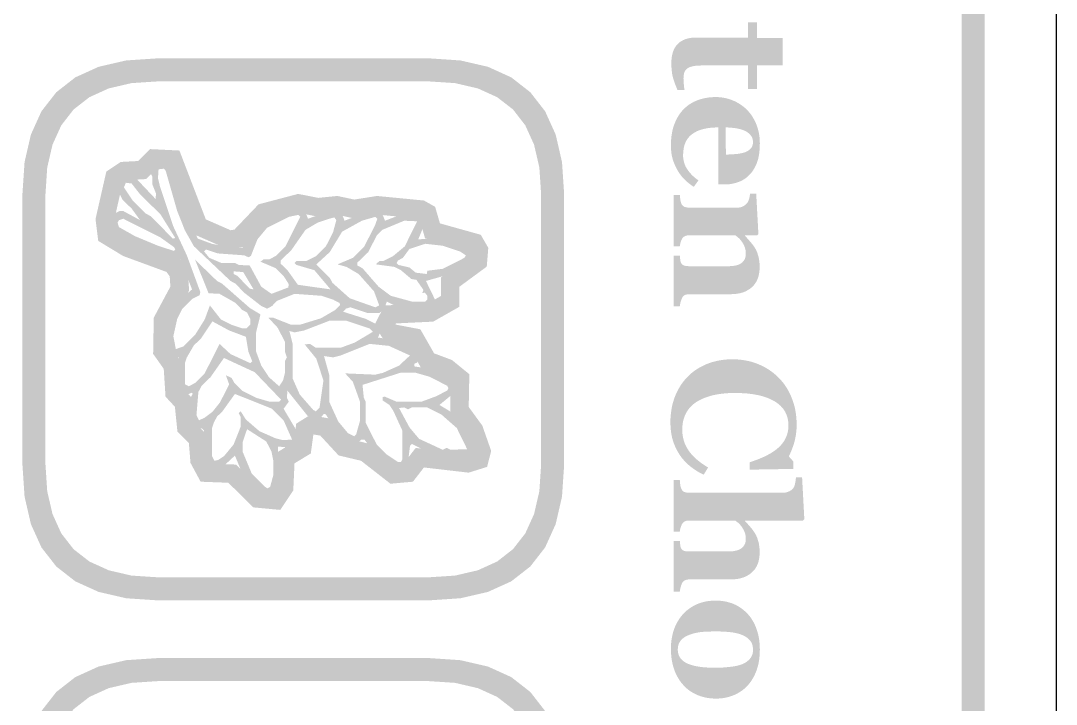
# Model space of a CAD drawing. Header units: millimetres. Extents: x 6 to 441, y 6 to 299.
# Drawn here: x 215.07 to 233.04, y 98.9 to 110.75 of the extents above; entities that cross this region are included whole.
import ezdxf

# ---------------------------------------------------------------- set-up
doc = ezdxf.new("R2010")
doc.units = ezdxf.units.MM
doc.layers.add('CUT', color=1, linetype='Continuous')
doc.layers.add('RASTER', color=7, linetype='Continuous')

msp = doc.modelspace()

# ---------------------------------------------------------------- hatches: boundary and pattern name
at = {"layer": 'RASTER'}
h = msp.add_hatch(color=7, dxfattribs=at)
h.paths.add_polyline_path([(229.6, 125.8), (230.116, 125.766), (230.563, 125.663), (230.941, 125.491), (231.25, 125.25), (231.491, 124.941), (231.663, 124.563), (231.766, 124.116), (231.8, 123.6), (231.8, 66.4), (231.766, 65.884), (231.663, 65.438), (231.491, 65.059), (231.25, 64.75), (230.941, 64.509), (230.563, 64.338), (230.116, 64.234), (229.6, 64.2), (216.4, 64.2), (215.884, 64.234), (215.438, 64.337), (215.059, 64.509), (214.75, 64.75), (214.509, 65.059), (214.337, 65.438), (214.234, 65.884), (214.2, 66.4), (214.2, 123.6), (214.234, 124.116), (214.337, 124.563), (214.509, 124.941), (214.75, 125.25), (215.059, 125.491), (215.438, 125.663), (215.884, 125.766), (216.4, 125.8)])
h.paths.add_polyline_path([(229.6, 125.4), (216.4, 125.4), (215.978, 125.372), (215.613, 125.288), (215.303, 125.147), (215.05, 124.95), (214.853, 124.697), (214.712, 124.387), (214.628, 124.022), (214.6, 123.6), (214.6, 66.4), (214.628, 65.978), (214.712, 65.613), (214.853, 65.303), (215.05, 65.05), (215.303, 64.853), (215.613, 64.712), (215.978, 64.628), (216.4, 64.6), (229.6, 64.6), (230.022, 64.628), (230.388, 64.712), (230.697, 64.853), (230.95, 65.05), (231.147, 65.303), (231.288, 65.613), (231.372, 65.978), (231.4, 66.4), (231.4, 123.6), (231.372, 124.022), (231.288, 124.387), (231.147, 124.697), (230.95, 124.95), (230.697, 125.147), (230.388, 125.288), (230.022, 125.372), (229.6, 125.4)], flags=0)
for points in [[(226.467, 109.55), (226.457, 109.573), (226.447, 109.597), (226.438, 109.622), (226.428, 109.647), (226.419, 109.672), (226.41, 109.698), (226.402, 109.724), (226.393, 109.75), (226.386, 109.778), (226.379, 109.807), (226.373, 109.837), (226.369, 109.869), (226.365, 109.902), (226.363, 109.937), (226.361, 109.973), (226.36, 110.011), (226.362, 110.066), (226.367, 110.118), (226.376, 110.166), (226.388, 110.21), (226.404, 110.251), (226.423, 110.287), (226.446, 110.321), (226.472, 110.35), (226.501, 110.376), (226.533, 110.398), (226.569, 110.417), (226.607, 110.433), (226.648, 110.445), (226.692, 110.454), (226.74, 110.459), (226.79, 110.461), (227.689, 110.461), (227.689, 110.724), (227.847, 110.724), (227.847, 110.455), (228.291, 110.455), (228.291, 109.979), (227.847, 109.979), (227.847, 109.569), (227.689, 109.569), (227.689, 109.976), (226.886, 109.976), (226.845, 109.975), (226.807, 109.973), (226.772, 109.969), (226.74, 109.964), (226.711, 109.957), (226.685, 109.949), (226.663, 109.939), (226.643, 109.928), (226.626, 109.915), (226.612, 109.9), (226.599, 109.882), (226.589, 109.862), (226.581, 109.839), (226.576, 109.814), (226.573, 109.787), (226.571, 109.758), (226.571, 109.747), (226.572, 109.736), (226.572, 109.724), (226.573, 109.71), (226.574, 109.696), (226.575, 109.681), (226.576, 109.665), (226.577, 109.648), (226.579, 109.631), (226.58, 109.615), (226.582, 109.601), (226.583, 109.588), (226.585, 109.576), (226.587, 109.566), (226.589, 109.557), (226.59, 109.55)], [(226.4, 105.798), (226.4, 106.68), (226.507, 106.68), (226.508, 106.673), (226.508, 106.665), (226.509, 106.657), (226.51, 106.649), (226.511, 106.641), (226.512, 106.632), (226.513, 106.622), (226.514, 106.613), (226.515, 106.603), (226.517, 106.594), (226.518, 106.586), (226.52, 106.578), (226.522, 106.571), (226.524, 106.564), (226.526, 106.558), (226.529, 106.552), (226.533, 106.545), (226.538, 106.538), (226.543, 106.532), (226.549, 106.526), (226.555, 106.521), (226.561, 106.516), (226.568, 106.512), (226.576, 106.509), (226.584, 106.505), (226.593, 106.503), (226.603, 106.501), (226.614, 106.499), (226.626, 106.497), (226.638, 106.496), (226.652, 106.496), (226.667, 106.495), (227.352, 106.495), (227.388, 106.496), (227.422, 106.499), (227.454, 106.503), (227.483, 106.509), (227.51, 106.517), (227.535, 106.526), (227.557, 106.537), (227.577, 106.55), (227.595, 106.565), (227.61, 106.581), (227.623, 106.599), (227.634, 106.618), (227.642, 106.639), (227.648, 106.662), (227.651, 106.686), (227.652, 106.712), (227.652, 106.727), (227.651, 106.741), (227.65, 106.755), (227.648, 106.769), (227.646, 106.782), (227.643, 106.796), (227.639, 106.809), (227.635, 106.821), (227.63, 106.834), (227.625, 106.846), (227.619, 106.859), (227.613, 106.871), (227.607, 106.884), (227.599, 106.896), (227.592, 106.908), (227.584, 106.92), (227.576, 106.931), (227.569, 106.94), (227.561, 106.95), (227.554, 106.958), (227.546, 106.967), (227.539, 106.974), (227.531, 106.982), (227.524, 106.988), (227.516, 106.995), (227.509, 107.001), (227.501, 107.006), (227.495, 107.012), (227.488, 107.017), (227.482, 107.022), (227.475, 107.027), (227.469, 107.031), (226.683, 107.031), (226.67, 107.031), (226.658, 107.031), (226.647, 107.029), (226.636, 107.028), (226.625, 107.026), (226.615, 107.023), (226.606, 107.02), (226.597, 107.017), (226.589, 107.013), (226.581, 107.008), (226.574, 107.003), (226.567, 106.997), (226.561, 106.991), (226.555, 106.984), (226.55, 106.977), (226.545, 106.969), (226.542, 106.962), (226.539, 106.956), (226.536, 106.949), (226.533, 106.942), (226.53, 106.935), (226.527, 106.927), (226.524, 106.919), (226.522, 106.91), (226.519, 106.901), (226.517, 106.892), (226.515, 106.884), (226.513, 106.875), (226.511, 106.867), (226.509, 106.858), (226.508, 106.85), (226.507, 106.841), (226.4, 106.841), (226.4, 107.732), (226.507, 107.732), (226.508, 107.723), (226.509, 107.713), (226.509, 107.704), (226.51, 107.695), (226.511, 107.686), (226.513, 107.676), (226.514, 107.667), (226.515, 107.658), (226.516, 107.649), (226.518, 107.64), (226.519, 107.631), (226.521, 107.623), (226.523, 107.615), (226.525, 107.608), (226.527, 107.601), (226.529, 107.594), (226.533, 107.583), (226.538, 107.572), (226.543, 107.563), (226.549, 107.554), (226.556, 107.547), (226.563, 107.54), (226.571, 107.534), (226.579, 107.53), (226.587, 107.525), (226.597, 107.522), (226.607, 107.519), (226.618, 107.516), (226.629, 107.514), (226.641, 107.513), (226.653, 107.512), (226.667, 107.512), (227.519, 107.512), (227.53, 107.512), (227.542, 107.513), (227.553, 107.515), (227.564, 107.518), (227.575, 107.521), (227.586, 107.525), (227.597, 107.53), (227.608, 107.535), (227.619, 107.541), (227.629, 107.548), (227.639, 107.555), (227.648, 107.563), (227.657, 107.57), (227.665, 107.579), (227.673, 107.588), (227.68, 107.597), (227.685, 107.604), (227.689, 107.611), (227.693, 107.619), (227.696, 107.627), (227.7, 107.635), (227.703, 107.644), (227.707, 107.654), (227.71, 107.664), (227.712, 107.674), (227.715, 107.684), (227.717, 107.695), (227.719, 107.706), (227.721, 107.717), (227.723, 107.729), (227.724, 107.74), (227.726, 107.752), (227.833, 107.752), (227.871, 107.053), (227.849, 107.031), (227.636, 107.031), (227.636, 107.026), (227.646, 107.015), (227.656, 107.004), (227.666, 106.992), (227.677, 106.98), (227.688, 106.967), (227.699, 106.954), (227.712, 106.94), (227.724, 106.926), (227.737, 106.912), (227.749, 106.897), (227.76, 106.883), (227.771, 106.87), (227.781, 106.856), (227.79, 106.843), (227.799, 106.83), (227.808, 106.818), (227.816, 106.804), (227.825, 106.788), (227.833, 106.772), (227.84, 106.755), (227.848, 106.737), (227.855, 106.717), (227.861, 106.697), (227.868, 106.676), (227.874, 106.653), (227.879, 106.631), (227.883, 106.608), (227.886, 106.585), (227.889, 106.561), (227.891, 106.537), (227.892, 106.513), (227.893, 106.488), (227.891, 106.43), (227.884, 106.376), (227.874, 106.326), (227.859, 106.279), (227.84, 106.236), (227.816, 106.197), (227.789, 106.162), (227.757, 106.13), (227.722, 106.102), (227.684, 106.078), (227.643, 106.057), (227.6, 106.04), (227.553, 106.027), (227.504, 106.018), (227.452, 106.012), (227.398, 106.01), (226.68, 106.01), (226.667, 106.01), (226.654, 106.009), (226.642, 106.008), (226.631, 106.006), (226.621, 106.004), (226.611, 106.001), (226.602, 105.998), (226.593, 105.994), (226.586, 105.99), (226.578, 105.985), (226.571, 105.978), (226.564, 105.971), (226.558, 105.963), (226.552, 105.955), (226.547, 105.945), (226.542, 105.934), (226.54, 105.928), (226.537, 105.922), (226.534, 105.915), (226.532, 105.908), (226.529, 105.901), (226.527, 105.893), (226.524, 105.885), (226.522, 105.876), (226.519, 105.868), (226.517, 105.859), (226.515, 105.849), (226.513, 105.84), (226.511, 105.83), (226.509, 105.819), (226.508, 105.809), (226.507, 105.798)], [(226.344, 103.794), (226.345, 103.851), (226.349, 103.907), (226.355, 103.961), (226.363, 104.015), (226.373, 104.068), (226.386, 104.12), (226.401, 104.172), (226.418, 104.222), (226.438, 104.271), (226.459, 104.318), (226.483, 104.364), (226.509, 104.408), (226.537, 104.451), (226.567, 104.492), (226.599, 104.531), (226.633, 104.569), (226.668, 104.604), (226.706, 104.638), (226.745, 104.669), (226.787, 104.699), (226.83, 104.726), (226.876, 104.752), (226.924, 104.776), (226.973, 104.798), (227.025, 104.817), (227.077, 104.834), (227.131, 104.848), (227.186, 104.86), (227.243, 104.869), (227.3, 104.876), (227.359, 104.88), (227.42, 104.881), (227.479, 104.88), (227.538, 104.876), (227.596, 104.869), (227.652, 104.86), (227.708, 104.848), (227.762, 104.834), (227.815, 104.817), (227.867, 104.797), (227.918, 104.775), (227.967, 104.751), (228.014, 104.724), (228.059, 104.696), (228.103, 104.665), (228.145, 104.632), (228.185, 104.597), (228.224, 104.56), (228.26, 104.522), (228.294, 104.482), (228.325, 104.44), (228.355, 104.396), (228.383, 104.35), (228.408, 104.302), (228.432, 104.253), (228.453, 104.201), (228.472, 104.149), (228.489, 104.095), (228.503, 104.04), (228.514, 103.985), (228.523, 103.928), (228.529, 103.871), (228.533, 103.812), (228.534, 103.753), (228.534, 103.71), (228.532, 103.669), (228.528, 103.628), (228.524, 103.588), (228.518, 103.549), (228.511, 103.511), (228.502, 103.474), (228.493, 103.438), (228.482, 103.403), (228.471, 103.37), (228.46, 103.338), (228.448, 103.307), (228.436, 103.278), (228.424, 103.25), (228.411, 103.223), (228.398, 103.198), (228.479, 103.107), (228.479, 102.98), (227.72, 102.967), (227.72, 103.095), (227.804, 103.124), (227.882, 103.153), (227.954, 103.184), (228.021, 103.216), (228.082, 103.25), (228.137, 103.285), (228.186, 103.321), (228.23, 103.359), (228.268, 103.399), (228.301, 103.44), (228.329, 103.484), (228.352, 103.53), (228.369, 103.578), (228.382, 103.628), (228.39, 103.68), (228.392, 103.734), (228.388, 103.801), (228.377, 103.864), (228.358, 103.922), (228.332, 103.977), (228.297, 104.027), (228.256, 104.073), (228.207, 104.115), (228.15, 104.153), (228.086, 104.187), (228.016, 104.216), (227.94, 104.241), (227.858, 104.261), (227.77, 104.276), (227.676, 104.288), (227.576, 104.294), (227.469, 104.297), (227.409, 104.296), (227.35, 104.294), (227.294, 104.29), (227.24, 104.284), (227.188, 104.277), (227.139, 104.269), (227.092, 104.259), (227.047, 104.248), (227.004, 104.235), (226.963, 104.221), (226.925, 104.207), (226.889, 104.191), (226.855, 104.174), (226.822, 104.157), (226.793, 104.139), (226.765, 104.119), (226.738, 104.098), (226.713, 104.075), (226.69, 104.051), (226.668, 104.027), (226.649, 104.001), (226.631, 103.975), (226.615, 103.947), (226.601, 103.919), (226.589, 103.889), (226.579, 103.859), (226.57, 103.828), (226.562, 103.797), (226.557, 103.764), (226.553, 103.731), (226.55, 103.697), (226.549, 103.662), (226.551, 103.612), (226.556, 103.563), (226.565, 103.515), (226.577, 103.468), (226.593, 103.423), (226.612, 103.38), (226.635, 103.338), (226.661, 103.297), (226.69, 103.257), (226.724, 103.218), (226.76, 103.181), (226.801, 103.144), (226.845, 103.108), (226.892, 103.072), (226.943, 103.038), (226.998, 103.005), (226.921, 102.879), (226.89, 102.895), (226.859, 102.911), (226.829, 102.928), (226.799, 102.946), (226.771, 102.964), (226.743, 102.983), (226.717, 103.002), (226.691, 103.022), (226.666, 103.043), (226.642, 103.064), (226.618, 103.086), (226.596, 103.109), (226.575, 103.133), (226.554, 103.157), (226.534, 103.182), (226.516, 103.208), (226.496, 103.238), (226.478, 103.268), (226.46, 103.298), (226.444, 103.33), (226.429, 103.362), (226.415, 103.395), (226.402, 103.429), (226.39, 103.464), (226.379, 103.5), (226.37, 103.537), (226.362, 103.576), (226.356, 103.616), (226.351, 103.658), (226.347, 103.702), (226.345, 103.747), (226.344, 103.794)], [(226.4, 100.85), (226.4, 101.732), (226.507, 101.732), (226.508, 101.724), (226.508, 101.716), (226.509, 101.708), (226.51, 101.7), (226.511, 101.691), (226.512, 101.682), (226.513, 101.673), (226.514, 101.663), (226.515, 101.653), (226.517, 101.644), (226.518, 101.636), (226.52, 101.628), (226.522, 101.621), (226.524, 101.615), (226.526, 101.609), (226.529, 101.604), (226.533, 101.597), (226.538, 101.59), (226.543, 101.584), (226.549, 101.578), (226.555, 101.573), (226.561, 101.568), (226.568, 101.564), (226.576, 101.561), (226.584, 101.558), (226.593, 101.556), (226.603, 101.553), (226.614, 101.552), (226.626, 101.55), (226.638, 101.549), (226.652, 101.549), (226.667, 101.549), (227.352, 101.549), (227.389, 101.549), (227.423, 101.552), (227.455, 101.557), (227.484, 101.563), (227.511, 101.571), (227.536, 101.58), (227.558, 101.592), (227.578, 101.605), (227.595, 101.62), (227.61, 101.636), (227.623, 101.654), (227.634, 101.673), (227.642, 101.694), (227.648, 101.716), (227.651, 101.74), (227.652, 101.765), (227.652, 101.78), (227.651, 101.794), (227.65, 101.808), (227.648, 101.822), (227.646, 101.835), (227.643, 101.849), (227.639, 101.862), (227.635, 101.875), (227.63, 101.887), (227.625, 101.9), (227.619, 101.912), (227.613, 101.924), (227.607, 101.937), (227.599, 101.949), (227.592, 101.961), (227.584, 101.973), (227.576, 101.984), (227.569, 101.994), (227.561, 102.003), (227.554, 102.012), (227.546, 102.02), (227.539, 102.028), (227.531, 102.035), (227.524, 102.042), (227.516, 102.048), (227.509, 102.054), (227.501, 102.06), (227.495, 102.065), (227.488, 102.07), (227.482, 102.075), (227.475, 102.08), (227.469, 102.085), (226.683, 102.085), (226.67, 102.085), (226.657, 102.084), (226.645, 102.083), (226.634, 102.081), (226.624, 102.08), (226.614, 102.077), (226.605, 102.075), (226.597, 102.072), (226.589, 102.068), (226.582, 102.063), (226.575, 102.058), (226.568, 102.052), (226.562, 102.046), (226.556, 102.039), (226.55, 102.031), (226.545, 102.022), (226.542, 102.016), (226.539, 102.01), (226.536, 102.003), (226.533, 101.996), (226.53, 101.989), (226.527, 101.981), (226.524, 101.973), (226.522, 101.964), (226.519, 101.955), (226.517, 101.946), (226.515, 101.937), (226.513, 101.929), (226.511, 101.92), (226.509, 101.911), (226.508, 101.903), (226.507, 101.894), (226.4, 101.894), (226.4, 102.785), (226.507, 102.785), (226.508, 102.775), (226.508, 102.766), (226.509, 102.757), (226.51, 102.747), (226.511, 102.738), (226.512, 102.729), (226.513, 102.72), (226.514, 102.711), (226.515, 102.702), (226.517, 102.693), (226.518, 102.685), (226.52, 102.677), (226.522, 102.669), (226.524, 102.662), (226.526, 102.654), (226.529, 102.647), (226.534, 102.636), (226.539, 102.626), (226.544, 102.616), (226.55, 102.608), (226.557, 102.6), (226.564, 102.594), (226.571, 102.588), (226.579, 102.583), (226.588, 102.58), (226.597, 102.576), (226.607, 102.573), (226.618, 102.571), (226.629, 102.569), (226.641, 102.568), (226.653, 102.567), (226.667, 102.567), (228.3, 102.567), (228.312, 102.567), (228.324, 102.568), (228.336, 102.57), (228.348, 102.572), (228.361, 102.575), (228.374, 102.579), (228.386, 102.583), (228.4, 102.589), (228.412, 102.594), (228.424, 102.601), (228.435, 102.608), (228.446, 102.615), (228.455, 102.623), (228.464, 102.631), (228.472, 102.641), (228.479, 102.65), (228.483, 102.658), (228.488, 102.666), (228.492, 102.676), (228.496, 102.686), (228.499, 102.697), (228.503, 102.709), (228.506, 102.722), (228.509, 102.735), (228.511, 102.749), (228.514, 102.762), (228.516, 102.775), (228.518, 102.788), (228.519, 102.8), (228.521, 102.812), (228.522, 102.824), (228.523, 102.835), (228.629, 102.835), (228.668, 102.107), (228.644, 102.085), (227.636, 102.085), (227.636, 102.079), (227.649, 102.065), (227.661, 102.052), (227.672, 102.039), (227.684, 102.026), (227.695, 102.014), (227.706, 102.002), (227.716, 101.99), (227.726, 101.979), (227.736, 101.967), (227.747, 101.955), (227.757, 101.942), (227.767, 101.929), (227.777, 101.915), (227.787, 101.9), (227.797, 101.885), (227.808, 101.869), (227.816, 101.855), (227.825, 101.84), (227.833, 101.824), (227.84, 101.807), (227.848, 101.789), (227.855, 101.77), (227.861, 101.749), (227.868, 101.728), (227.874, 101.706), (227.879, 101.684), (227.883, 101.661), (227.886, 101.637), (227.889, 101.614), (227.891, 101.589), (227.892, 101.565), (227.893, 101.54), (227.891, 101.482), (227.884, 101.429), (227.874, 101.378), (227.859, 101.332), (227.839, 101.289), (227.816, 101.25), (227.788, 101.215), (227.756, 101.183), (227.721, 101.155), (227.683, 101.131), (227.642, 101.11), (227.599, 101.094), (227.552, 101.081), (227.503, 101.071), (227.452, 101.066), (227.398, 101.064), (226.68, 101.064), (226.667, 101.063), (226.654, 101.063), (226.642, 101.061), (226.631, 101.06), (226.621, 101.057), (226.611, 101.055), (226.602, 101.051), (226.593, 101.048), (226.586, 101.043), (226.578, 101.038), (226.571, 101.032), (226.564, 101.025), (226.558, 101.017), (226.552, 101.008), (226.547, 100.998), (226.542, 100.988), (226.539, 100.981), (226.536, 100.974), (226.534, 100.967), (226.531, 100.96), (226.529, 100.952), (226.526, 100.945), (226.524, 100.937), (226.522, 100.929), (226.519, 100.921), (226.517, 100.912), (226.515, 100.903), (226.514, 100.893), (226.512, 100.883), (226.51, 100.872), (226.508, 100.861), (226.507, 100.85)]]:
    msp.add_hatch(color=7, dxfattribs=at).paths.add_polyline_path(points)
h = msp.add_hatch(color=7, dxfattribs=at)
h.paths.add_polyline_path([(222.15, 110.1), (222.701, 110.063), (223.178, 109.953), (223.582, 109.77), (223.913, 109.512), (224.17, 109.182), (224.353, 108.778), (224.463, 108.301), (224.5, 107.75), (224.5, 103.05), (224.463, 102.499), (224.353, 102.022), (224.17, 101.618), (223.913, 101.288), (223.582, 101.03), (223.178, 100.847), (222.701, 100.737), (222.15, 100.7), (217.45, 100.7), (216.899, 100.737), (216.422, 100.847), (216.018, 101.03), (215.687, 101.288), (215.43, 101.618), (215.247, 102.022), (215.137, 102.499), (215.1, 103.05), (215.1, 107.75), (215.137, 108.301), (215.247, 108.778), (215.43, 109.182), (215.688, 109.512), (216.018, 109.77), (216.422, 109.953), (216.899, 110.063), (217.45, 110.1)])
h.paths.add_polyline_path([(222.15, 109.7), (217.45, 109.7), (216.993, 109.67), (216.597, 109.578), (216.262, 109.426), (215.988, 109.213), (215.774, 108.938), (215.622, 108.603), (215.53, 108.207), (215.5, 107.75), (215.5, 103.05), (215.53, 102.593), (215.622, 102.197), (215.774, 101.862), (215.988, 101.587), (216.262, 101.374), (216.597, 101.222), (216.993, 101.13), (217.45, 101.1), (222.15, 101.1), (222.607, 101.13), (223.003, 101.222), (223.338, 101.374), (223.612, 101.588), (223.826, 101.862), (223.978, 102.197), (224.07, 102.593), (224.1, 103.05), (224.1, 107.75), (224.07, 108.207), (223.978, 108.603), (223.826, 108.938), (223.613, 109.213), (223.338, 109.426), (223.003, 109.578), (222.607, 109.67), (222.15, 109.7)], flags=0)
h = msp.add_hatch(color=7, dxfattribs=at)
h.paths.add_polyline_path([(226.75, 107.872), (226.729, 107.885), (226.709, 107.899), (226.689, 107.914), (226.669, 107.929), (226.649, 107.945), (226.63, 107.961), (226.611, 107.978), (226.593, 107.996), (226.574, 108.015), (226.557, 108.034), (226.54, 108.053), (226.524, 108.074), (226.508, 108.094), (226.494, 108.116), (226.479, 108.138), (226.466, 108.161), (226.452, 108.185), (226.44, 108.21), (226.428, 108.235), (226.417, 108.26), (226.407, 108.284), (226.398, 108.309), (226.389, 108.334), (226.382, 108.359), (226.375, 108.385), (226.369, 108.411), (226.364, 108.439), (226.36, 108.467), (226.357, 108.497), (226.355, 108.527), (226.354, 108.558), (226.353, 108.59), (226.354, 108.643), (226.357, 108.695), (226.362, 108.744), (226.369, 108.792), (226.377, 108.838), (226.388, 108.882), (226.4, 108.924), (226.415, 108.964), (226.431, 109.003), (226.448, 109.04), (226.467, 109.075), (226.487, 109.108), (226.508, 109.14), (226.531, 109.17), (226.555, 109.198), (226.58, 109.224), (226.607, 109.249), (226.635, 109.272), (226.663, 109.294), (226.694, 109.314), (226.725, 109.332), (226.757, 109.349), (226.791, 109.364), (226.826, 109.377), (226.861, 109.389), (226.898, 109.4), (226.935, 109.408), (226.973, 109.415), (227.012, 109.421), (227.051, 109.425), (227.091, 109.427), (227.132, 109.428), (227.17, 109.427), (227.206, 109.425), (227.243, 109.42), (227.279, 109.414), (227.314, 109.407), (227.35, 109.397), (227.384, 109.386), (227.419, 109.373), (227.453, 109.359), (227.485, 109.343), (227.517, 109.325), (227.548, 109.307), (227.578, 109.286), (227.607, 109.265), (227.635, 109.242), (227.663, 109.217), (227.688, 109.191), (227.712, 109.164), (227.735, 109.135), (227.757, 109.104), (227.777, 109.072), (227.796, 109.038), (227.814, 109.003), (227.831, 108.966), (227.846, 108.927), (227.859, 108.888), (227.87, 108.847), (227.879, 108.805), (227.887, 108.762), (227.892, 108.718), (227.895, 108.673), (227.896, 108.627), (227.895, 108.577), (227.892, 108.529), (227.889, 108.483), (227.883, 108.44), (227.876, 108.399), (227.868, 108.36), (227.857, 108.324), (227.846, 108.29), (227.833, 108.258), (227.819, 108.227), (227.803, 108.197), (227.786, 108.169), (227.769, 108.143), (227.75, 108.118), (227.729, 108.094), (227.708, 108.072), (227.687, 108.051), (227.664, 108.033), (227.641, 108.015), (227.617, 107.999), (227.592, 107.985), (227.566, 107.972), (227.539, 107.96), (227.511, 107.95), (227.483, 107.941), (227.454, 107.933), (227.424, 107.927), (227.395, 107.921), (227.365, 107.917), (227.335, 107.914), (227.304, 107.912), (227.273, 107.912), (227.178, 107.912), (227.178, 108.902), (227.105, 108.9), (227.037, 108.895), (226.973, 108.886), (226.913, 108.873), (226.859, 108.857), (226.808, 108.837), (226.762, 108.813), (226.721, 108.786), (226.684, 108.755), (226.652, 108.72), (226.625, 108.68), (226.603, 108.637), (226.586, 108.589), (226.574, 108.536), (226.567, 108.48), (226.564, 108.419), (226.565, 108.385), (226.569, 108.352), (226.575, 108.319), (226.583, 108.288), (226.594, 108.257), (226.606, 108.228), (226.622, 108.199), (226.64, 108.171), (226.659, 108.144), (226.68, 108.118), (226.702, 108.093), (226.725, 108.069), (226.75, 108.046), (226.775, 108.024), (226.802, 108.004), (226.831, 107.984)])
h.paths.add_polyline_path([(227.307, 108.432), (227.329, 108.432), (227.351, 108.432), (227.373, 108.433), (227.396, 108.434), (227.418, 108.435), (227.441, 108.437), (227.464, 108.439), (227.487, 108.441), (227.509, 108.443), (227.531, 108.446), (227.551, 108.449), (227.571, 108.453), (227.589, 108.457), (227.606, 108.461), (227.623, 108.466), (227.638, 108.471), (227.654, 108.478), (227.67, 108.485), (227.685, 108.493), (227.698, 108.501), (227.711, 108.51), (227.722, 108.519), (227.732, 108.529), (227.742, 108.54), (227.75, 108.551), (227.757, 108.563), (227.763, 108.575), (227.768, 108.588), (227.772, 108.602), (227.775, 108.617), (227.776, 108.633), (227.777, 108.649), (227.775, 108.676), (227.77, 108.702), (227.761, 108.727), (227.748, 108.75), (227.732, 108.772), (227.713, 108.792), (227.689, 108.811), (227.663, 108.829), (227.632, 108.845), (227.597, 108.859), (227.558, 108.871), (227.515, 108.881), (227.468, 108.889), (227.416, 108.895), (227.361, 108.9), (227.301, 108.902)], flags=0)
h = msp.add_hatch(color=7, dxfattribs=at)
h.paths.add_polyline_path([(223.234, 103.292), (223.163, 103.015), (222.842, 102.915), (222.067, 103.005), (221.876, 102.758), (221.486, 102.723), (220.976, 103.121), (220.586, 103.214), (220.269, 103.557), (220.155, 103.577), (220.148, 103.573), (220.104, 103.248), (219.821, 103.076), (219.8, 102.606), (219.575, 102.269), (219.106, 102.313), (218.673, 102.74), (218.192, 102.758), (218.016, 103.085), (217.988, 103.43), (217.789, 103.629), (217.746, 104.057), (217.583, 104.233), (217.552, 104.715), (217.368, 104.975), (217.379, 105.603), (217.667, 106.141), (217.656, 106.319), (217.599, 106.396), (216.848, 106.672), (216.415, 106.934), (216.368, 107.313), (216.556, 108.137), (216.805, 108.303), (217.105, 108.319), (217.312, 108.526), (217.824, 108.501), (218.282, 107.307), (218.712, 107.119), (218.779, 107.13), (219.197, 107.568), (219.884, 107.749), (220.231, 107.68), (220.566, 107.713), (220.858, 107.651), (221.253, 107.713), (222.068, 107.634), (222.261, 107.525), (222.345, 107.238), (223.053, 107.04), (223.184, 106.814), (223.157, 106.488), (222.683, 106.139), (222.683, 105.792), (222.228, 105.534), (221.582, 105.503), (221.575, 105.49), (221.58, 105.482), (222.005, 105.401), (222.243, 104.984), (222.554, 104.868), (222.855, 104.622), (222.844, 104.054), (223.08, 103.731)])
h.paths.add_polyline_path([(222.9, 103.278), (222.794, 103.58), (222.522, 103.952), (222.532, 104.472), (222.392, 104.586), (222.022, 104.724), (221.8, 105.115), (221.383, 105.194), (221.208, 105.473), (221.381, 105.814), (222.137, 105.85), (222.363, 105.979), (222.363, 106.3), (222.85, 106.659), (222.857, 106.74), (222.841, 106.767), (222.087, 106.977), (221.99, 107.311), (221.97, 107.322), (221.263, 107.39), (220.849, 107.325), (220.548, 107.39), (220.215, 107.356), (219.894, 107.421), (219.366, 107.281), (218.936, 106.831), (218.669, 106.788), (218.031, 107.068), (217.6, 108.191), (217.438, 108.199), (217.245, 108.006), (216.91, 107.988), (216.839, 107.941), (216.693, 107.296), (216.713, 107.127), (216.987, 106.962), (217.799, 106.664), (217.969, 106.433), (217.992, 106.071), (217.698, 105.52), (217.69, 105.074), (217.866, 104.826), (217.895, 104.367), (218.053, 104.196), (218.096, 103.775), (218.298, 103.573), (218.33, 103.178), (218.387, 103.071), (218.809, 103.055), (219.25, 102.621), (219.415, 102.605), (219.484, 102.709), (219.509, 103.26), (219.807, 103.442), (219.851, 103.765), (220.09, 103.914), (220.431, 103.854), (220.755, 103.503), (221.119, 103.416), (221.583, 103.053), (221.708, 103.064), (221.924, 103.344), (222.812, 103.241), (222.898, 103.268), (222.9, 103.278)], flags=0)
h = msp.add_hatch(color=7, dxfattribs=at)
h.paths.add_polyline_path([(222.95, 106.74), (222.904, 106.607), (222.737, 106.473), (222.493, 106.35), (222.102, 106.239), (222.259, 105.916), (222.236, 105.839), (222.159, 105.782), (221.992, 105.782), (221.892, 105.749), (221.558, 105.815), (221.425, 105.882), (221.368, 105.739), (221.291, 105.682), (221.091, 105.682), (220.79, 105.782), (220.714, 105.759), (220.667, 105.705), (221.057, 105.582), (221.234, 105.492), (221.325, 105.381), (221.268, 105.258), (221.558, 105.215), (221.759, 105.148), (221.969, 105.024), (221.992, 104.914), (221.949, 104.824), (221.902, 104.804), (221.902, 104.757), (222.193, 104.714), (222.603, 104.49), (222.66, 104.38), (222.637, 104.337), (222.336, 104.089), (222.503, 103.989), (222.77, 103.722), (222.894, 103.512), (222.96, 103.278), (222.937, 103.235), (222.86, 103.178), (222.493, 103.178), (222.126, 103.278), (221.859, 103.412), (221.825, 103.378), (221.792, 103.111), (221.735, 103.001), (221.592, 102.978), (221.415, 103.068), (221.335, 103.155), (221.248, 103.201), (221.034, 103.489), (220.981, 103.489), (220.891, 103.412), (220.714, 103.469), (220.547, 103.635), (220.366, 103.923), (220.333, 103.936), (220.256, 103.846), (220.156, 103.846), (220.046, 103.903), (219.699, 104.337), (219.689, 104.213), (219.722, 104.146), (219.632, 104.023), (219.856, 103.645), (219.889, 103.445), (219.789, 103.345), (219.532, 103.368), (219.555, 102.711), (219.465, 102.534), (219.321, 102.51), (219.211, 102.567), (218.944, 102.834), (218.787, 103.211), (218.597, 103.035), (218.487, 102.978), (218.343, 103.001), (218.287, 103.078), (218.253, 103.211), (218.253, 103.645), (218.22, 103.679), (218.076, 103.702), (218.019, 103.779), (218.019, 104.213), (218.053, 104.28), (218.043, 104.303), (217.986, 104.28), (217.843, 104.303), (217.786, 104.447), (217.819, 104.914), (217.662, 104.957), (217.619, 105.048), (217.619, 105.482), (217.652, 105.615), (217.776, 105.859), (218.043, 106.093), (217.843, 106.607), (217.285, 106.784), (216.774, 107.007), (216.674, 107.074), (216.617, 107.184), (216.617, 107.284), (216.674, 107.395), (216.784, 107.451), (216.851, 107.451), (217.141, 107.294), (216.995, 107.495), (216.841, 107.642), (216.751, 107.819), (216.751, 107.919), (216.794, 108.009), (216.884, 108.052), (217.061, 108.029), (217.409, 107.662), (217.419, 107.752), (217.352, 107.919), (217.352, 108.052), (217.318, 108.119), (217.409, 108.263), (217.619, 108.286), (217.662, 108.263), (217.719, 108.152), (217.919, 107.451), (218.143, 106.974), (218.387, 106.884), (218.721, 106.817), (218.921, 106.817), (219.044, 107.061), (219.245, 107.261), (219.522, 107.418), (219.755, 107.485), (219.999, 107.461), (220.056, 107.318), (220.423, 107.451), (220.59, 107.451), (220.634, 107.428), (220.69, 107.284), (221.124, 107.451), (221.291, 107.451), (221.335, 107.428), (221.391, 107.284), (221.658, 107.385), (221.902, 107.408), (221.992, 107.385), (222.059, 107.318), (222.059, 107.184), (221.969, 106.961), (222.393, 106.984), (222.66, 106.917), (222.904, 106.794)])
h.paths.add_polyline_path([(222.817, 103.322), (222.637, 103.689), (222.37, 103.923), (222.126, 104.046), (221.859, 104.046), (221.792, 104.013), (221.725, 104.046), (221.635, 104.036), (221.815, 103.702), (221.982, 103.502), (222.393, 103.312), (222.46, 103.345), (222.526, 103.312)], flags=0)
h.paths.add_polyline_path([(222.794, 106.683), (222.693, 106.75), (222.393, 106.85), (222.092, 106.884), (221.815, 106.794), (221.702, 106.64), (221.615, 106.593), (221.592, 106.55), (221.625, 106.517), (221.815, 106.473), (221.925, 106.383), (222.116, 106.36), (222.126, 106.416), (222.393, 106.45), (222.77, 106.64)], flags=0)
h.paths.add_polyline_path([(222.493, 104.38), (222.47, 104.423), (222.159, 104.58), (221.925, 104.647), (221.658, 104.647), (221.001, 104.437), (221.024, 104.213), (221.057, 104.146), (221.057, 103.779), (221.248, 103.402), (221.415, 103.235), (221.615, 103.101), (221.668, 103.101), (221.692, 103.145), (221.692, 103.645), (221.535, 103.989), (221.468, 104.089), (221.348, 104.17), (221.348, 104.223), (221.381, 104.236), (221.592, 104.146), (222.026, 104.146), (222.269, 104.236), (222.47, 104.337)], flags=0)
h.paths.add_polyline_path([(222.126, 105.982), (222.082, 106.039), (222.036, 106.026), (222.059, 106.083), (221.936, 106.259), (221.849, 106.273), (221.668, 106.426), (221.558, 106.483), (221.234, 106.527), (221.291, 106.583), (221.358, 106.583), (221.535, 106.673), (221.735, 106.84), (221.949, 107.274), (221.725, 107.284), (221.348, 107.127), (221.248, 107.027), (221.101, 106.74), (220.914, 106.56), (220.914, 106.507), (221.001, 106.46), (221.281, 106.139), (221.491, 105.982), (221.859, 105.882), (222.092, 105.882), (222.126, 105.916)], flags=0)
h.paths.add_polyline_path([(221.825, 104.947), (221.458, 105.114), (221.124, 105.148), (220.623, 104.947), (220.49, 104.914), (220.333, 104.937), (220.423, 104.614), (220.423, 104.146), (220.58, 103.802), (220.747, 103.602), (220.857, 103.545), (220.891, 103.579), (220.957, 103.812), (220.957, 104.146), (220.834, 104.49), (220.7, 104.637), (221.224, 104.614), (221.358, 104.647), (221.635, 104.771)], flags=0)
h.paths.add_polyline_path([(221.291, 105.815), (221.201, 106.059), (220.934, 106.36), (220.724, 106.483), (220.567, 106.527), (220.834, 106.64), (221.034, 106.84), (221.224, 107.218), (221.258, 107.318), (221.224, 107.351), (220.991, 107.284), (220.647, 107.094), (220.433, 106.74), (220.2, 106.527), (220.433, 106.293), (220.48, 106.206), (220.78, 105.939), (221.224, 105.782)], flags=0)
h.paths.add_polyline_path([(221.181, 105.358), (221.124, 105.415), (220.724, 105.548), (220.423, 105.548), (219.989, 105.381), (219.822, 105.348), (219.732, 105.371), (219.789, 105.148), (219.789, 104.547), (219.912, 104.27), (220.146, 104.003), (220.189, 103.979), (220.256, 104.046), (220.323, 104.513), (220.2, 104.891), (219.999, 105.138), (220.089, 105.148), (220.189, 105.081), (220.623, 105.081), (220.867, 105.171)], flags=0)
h.paths.add_polyline_path([(220.613, 105.825), (220.6, 105.859), (220.49, 105.916), (220.29, 105.982), (219.822, 106.016), (219.512, 105.892), (219.432, 105.805), (219.345, 105.759), (219.245, 105.805), (218.944, 106.039), (218.797, 106.193), (218.711, 106.239), (218.076, 106.84), (217.919, 107.117), (217.786, 107.451), (217.585, 108.152), (217.552, 108.186), (217.462, 108.176), (217.452, 108.019), (217.485, 107.885), (217.719, 107.184), (217.953, 106.683), (218.186, 106.049), (218.176, 105.992), (218.043, 105.926), (217.876, 105.759), (217.786, 105.582), (217.719, 105.281), (217.762, 105.058), (217.896, 105.104), (218.096, 105.305), (218.263, 105.572), (218.353, 105.815), (218.544, 105.572), (218.721, 105.482), (218.921, 105.415), (218.988, 105.415), (219.054, 105.482), (219.054, 105.582), (218.998, 105.692), (218.911, 105.739), (218.797, 105.859), (218.52, 106.016), (218.33, 106.026), (218.096, 106.607), (218.477, 106.239), (218.564, 106.193), (219.044, 105.772), (219.231, 105.659), (219.155, 105.348), (219.155, 105.014), (219.245, 104.771), (219.378, 104.57), (219.555, 104.413), (219.622, 104.513), (219.655, 104.647), (219.655, 104.847), (219.689, 104.914), (219.655, 105.014), (219.655, 105.181), (219.532, 105.425), (219.365, 105.605), (219.445, 105.605), (219.755, 105.482), (219.922, 105.482), (220.28, 105.592), (220.533, 105.739)], flags=0)
h.paths.add_polyline_path([(220.547, 107.294), (220.513, 107.341), (220.423, 107.318), (220.223, 107.251), (220.013, 107.127), (219.766, 106.774), (219.579, 106.593), (219.579, 106.54), (219.699, 106.426), (219.879, 106.173), (220.447, 106.093), (220.166, 106.426), (219.856, 106.517), (219.822, 106.55), (219.856, 106.583), (220.023, 106.583), (220.2, 106.673), (220.366, 106.84), (220.49, 107.084)], flags=0)
h.paths.add_polyline_path([(219.922, 107.351), (219.889, 107.385), (219.722, 107.351), (219.345, 107.161), (219.178, 106.961), (219.064, 106.673), (219.021, 106.65), (218.954, 106.683), (218.487, 106.717), (218.287, 106.784), (218.253, 106.75), (218.343, 106.64), (218.554, 106.55), (218.787, 106.55), (218.854, 106.517), (219.044, 106.507), (219.245, 106.139), (219.422, 106.016), (219.712, 106.126), (219.722, 106.183), (219.632, 106.326), (219.498, 106.46), (219.231, 106.573), (219.288, 106.617), (219.388, 106.617), (219.498, 106.673), (219.665, 106.84)], flags=0)
h.paths.add_polyline_path([(219.779, 103.489), (219.632, 103.822), (219.432, 104.023), (218.787, 104.28), (218.564, 103.969), (218.477, 103.889), (218.42, 103.779), (218.387, 103.679), (218.387, 103.211), (218.43, 103.121), (218.497, 103.135), (218.597, 103.201), (218.764, 103.402), (218.887, 103.712), (218.887, 103.879), (218.854, 103.946), (218.887, 103.979), (218.978, 103.836), (219.211, 103.635), (219.488, 103.512), (219.622, 103.479)], flags=0)
h.paths.add_polyline_path([(219.589, 104.18), (219.131, 104.657), (218.597, 104.904), (218.363, 104.57), (218.21, 104.423), (218.153, 104.313), (218.12, 103.913), (218.163, 103.822), (218.263, 103.869), (218.397, 103.969), (218.53, 104.136), (218.687, 104.447), (218.63, 104.604), (218.731, 104.557), (218.777, 104.47), (218.911, 104.337), (219.155, 104.213), (219.388, 104.146), (219.555, 104.146)], flags=0)
h.paths.add_polyline_path([(219.455, 103.111), (219.422, 103.278), (219.332, 103.455), (218.998, 103.669), (218.921, 103.445), (218.921, 103.278), (219.078, 102.901), (219.311, 102.667), (219.355, 102.644), (219.398, 102.667), (219.455, 102.878)], flags=0)
h.paths.add_polyline_path([(219.111, 106.093), (218.931, 106.393), (218.764, 106.406), (218.764, 106.36), (218.831, 106.326), (219.044, 106.106)], flags=0)
h.paths.add_polyline_path([(219.088, 104.847), (219.021, 105.014), (218.978, 105.271), (218.687, 105.381), (218.397, 105.538), (218.196, 105.238), (218.076, 105.124), (217.953, 104.914), (217.919, 104.814), (217.919, 104.447), (217.986, 104.413), (218.096, 104.47), (218.263, 104.637), (218.52, 105.148), (218.711, 104.971), (219.054, 104.814)], flags=0)
h.paths.add_polyline_path([(217.752, 106.984), (217.495, 107.395), (217.141, 107.742), (216.995, 107.929), (216.894, 107.942), (216.861, 107.862), (217.008, 107.642), (217.242, 107.408), (217.328, 107.361), (217.709, 106.974)], flags=0)
h.paths.add_polyline_path([(217.752, 106.784), (217.729, 106.827), (217.495, 106.994), (216.851, 107.318), (216.774, 107.294), (216.751, 107.251), (216.774, 107.174), (217.051, 107.017), (217.452, 106.85), (217.729, 106.76)], flags=0)
h = msp.add_hatch(color=7, dxfattribs=at)
h.paths.add_polyline_path([(227.68, 99.219), (227.654, 99.193), (227.627, 99.168), (227.599, 99.145), (227.569, 99.124), (227.538, 99.104), (227.506, 99.086), (227.473, 99.069), (227.439, 99.054), (227.403, 99.041), (227.367, 99.029), (227.33, 99.019), (227.292, 99.011), (227.254, 99.005), (227.214, 99), (227.175, 98.998), (227.134, 98.997), (227.094, 98.998), (227.054, 99), (227.015, 99.005), (226.976, 99.011), (226.938, 99.019), (226.9, 99.029), (226.863, 99.04), (226.827, 99.053), (226.792, 99.068), (226.757, 99.085), (226.725, 99.103), (226.693, 99.123), (226.663, 99.144), (226.634, 99.167), (226.606, 99.192), (226.58, 99.218), (226.554, 99.248), (226.528, 99.279), (226.505, 99.311), (226.483, 99.345), (226.463, 99.38), (226.444, 99.417), (226.427, 99.455), (226.412, 99.494), (226.398, 99.535), (226.386, 99.577), (226.376, 99.621), (226.368, 99.666), (226.361, 99.713), (226.357, 99.761), (226.354, 99.81), (226.353, 99.861), (226.354, 99.905), (226.356, 99.949), (226.36, 99.991), (226.366, 100.033), (226.373, 100.073), (226.382, 100.113), (226.392, 100.152), (226.404, 100.19), (226.418, 100.227), (226.433, 100.263), (226.45, 100.298), (226.468, 100.331), (226.489, 100.364), (226.51, 100.396), (226.533, 100.426), (226.558, 100.456), (226.583, 100.483), (226.61, 100.509), (226.638, 100.533), (226.668, 100.555), (226.699, 100.577), (226.731, 100.596), (226.765, 100.615), (226.801, 100.632), (226.837, 100.647), (226.875, 100.66), (226.914, 100.671), (226.954, 100.68), (226.994, 100.687), (227.036, 100.692), (227.079, 100.695), (227.124, 100.696), (227.167, 100.695), (227.209, 100.693), (227.25, 100.688), (227.29, 100.682), (227.328, 100.674), (227.365, 100.664), (227.402, 100.653), (227.436, 100.64), (227.47, 100.625), (227.503, 100.608), (227.535, 100.589), (227.566, 100.569), (227.596, 100.547), (227.625, 100.523), (227.653, 100.498), (227.68, 100.47), (227.705, 100.443), (227.729, 100.413), (227.751, 100.382), (227.771, 100.349), (227.79, 100.315), (227.808, 100.279), (227.824, 100.242), (227.839, 100.203), (227.852, 100.163), (227.864, 100.121), (227.874, 100.079), (227.882, 100.035), (227.888, 99.99), (227.892, 99.944), (227.895, 99.896), (227.896, 99.848), (227.895, 99.797), (227.892, 99.748), (227.888, 99.701), (227.882, 99.655), (227.874, 99.611), (227.864, 99.568), (227.852, 99.527), (227.839, 99.487), (227.824, 99.449), (227.808, 99.412), (227.79, 99.376), (227.771, 99.342), (227.751, 99.309), (227.729, 99.278), (227.705, 99.248), (227.68, 99.219)])
h.paths.add_polyline_path([(226.665, 99.594), (226.686, 99.587), (226.708, 99.579), (226.732, 99.573), (226.756, 99.566), (226.781, 99.561), (226.808, 99.556), (226.836, 99.551), (226.864, 99.547), (226.894, 99.543), (226.925, 99.54), (226.958, 99.538), (226.991, 99.535), (227.026, 99.534), (227.062, 99.532), (227.099, 99.532), (227.137, 99.531), (227.163, 99.532), (227.19, 99.532), (227.218, 99.534), (227.247, 99.535), (227.276, 99.537), (227.307, 99.54), (227.339, 99.543), (227.371, 99.546), (227.403, 99.55), (227.434, 99.554), (227.462, 99.559), (227.489, 99.564), (227.514, 99.57), (227.538, 99.576), (227.559, 99.583), (227.579, 99.59), (227.602, 99.599), (227.623, 99.609), (227.643, 99.62), (227.662, 99.632), (227.679, 99.645), (227.695, 99.658), (227.71, 99.672), (227.724, 99.688), (227.737, 99.704), (227.747, 99.721), (227.756, 99.739), (227.764, 99.758), (227.77, 99.778), (227.774, 99.799), (227.776, 99.822), (227.777, 99.845), (227.776, 99.87), (227.773, 99.894), (227.769, 99.917), (227.763, 99.939), (227.755, 99.959), (227.745, 99.977), (227.733, 99.995), (227.72, 100.011), (227.705, 100.026), (227.689, 100.041), (227.672, 100.054), (227.654, 100.066), (227.635, 100.078), (227.615, 100.089), (227.594, 100.098), (227.572, 100.107), (227.551, 100.115), (227.528, 100.121), (227.505, 100.128), (227.481, 100.133), (227.456, 100.138), (227.431, 100.143), (227.404, 100.146), (227.376, 100.15), (227.348, 100.152), (227.32, 100.155), (227.291, 100.157), (227.262, 100.158), (227.233, 100.16), (227.203, 100.161), (227.173, 100.161), (227.143, 100.161), (227.104, 100.161), (227.066, 100.161), (227.031, 100.16), (226.997, 100.159), (226.965, 100.157), (226.934, 100.156), (226.905, 100.154), (226.878, 100.151), (226.852, 100.148), (226.826, 100.144), (226.8, 100.139), (226.773, 100.134), (226.747, 100.127), (226.721, 100.119), (226.694, 100.111), (226.668, 100.101), (226.646, 100.092), (226.625, 100.083), (226.605, 100.072), (226.587, 100.06), (226.569, 100.048), (226.553, 100.034), (226.538, 100.02), (226.525, 100.005), (226.512, 99.988), (226.501, 99.971), (226.492, 99.953), (226.485, 99.933), (226.479, 99.913), (226.475, 99.891), (226.473, 99.869), (226.472, 99.845), (226.473, 99.823), (226.475, 99.803), (226.479, 99.783), (226.484, 99.763), (226.491, 99.745), (226.499, 99.727), (226.509, 99.71), (226.521, 99.694), (226.534, 99.679), (226.548, 99.664), (226.564, 99.651), (226.581, 99.638), (226.6, 99.626), (226.62, 99.614), (226.642, 99.604), (226.665, 99.594)], flags=0)
h = msp.add_hatch(color=7, dxfattribs=at)
h.paths.add_polyline_path([(222.15, 99.7), (222.701, 99.663), (223.178, 99.553), (223.582, 99.37), (223.913, 99.112), (224.17, 98.782), (224.353, 98.378), (224.463, 97.901), (224.5, 97.35), (224.5, 92.65), (224.463, 92.099), (224.353, 91.622), (224.17, 91.218), (223.913, 90.888), (223.582, 90.63), (223.178, 90.447), (222.701, 90.337), (222.15, 90.3), (217.45, 90.3), (216.899, 90.337), (216.422, 90.447), (216.018, 90.63), (215.687, 90.888), (215.43, 91.218), (215.247, 91.622), (215.137, 92.099), (215.1, 92.65), (215.1, 97.35), (215.137, 97.901), (215.247, 98.378), (215.43, 98.782), (215.688, 99.112), (216.018, 99.37), (216.422, 99.553), (216.899, 99.663), (217.45, 99.7)])
h.paths.add_polyline_path([(222.15, 99.3), (217.45, 99.3), (216.993, 99.27), (216.597, 99.178), (216.262, 99.026), (215.988, 98.813), (215.774, 98.538), (215.622, 98.203), (215.53, 97.807), (215.5, 97.35), (215.5, 92.65), (215.53, 92.193), (215.622, 91.797), (215.774, 91.462), (215.988, 91.187), (216.262, 90.974), (216.597, 90.822), (216.993, 90.73), (217.45, 90.7), (222.15, 90.7), (222.607, 90.73), (223.003, 90.822), (223.338, 90.974), (223.612, 91.188), (223.826, 91.462), (223.978, 91.797), (224.07, 92.193), (224.1, 92.65), (224.1, 97.35), (224.07, 97.807), (223.978, 98.203), (223.826, 98.538), (223.613, 98.813), (223.338, 99.026), (223.003, 99.178), (222.607, 99.27), (222.15, 99.3)], flags=0)

# ---------------------------------------------------------------- linework, layer by layer
at = {"layer": 'CUT'}
msp.add_lwpolyline([(214.675, 126.851), (215.075, 126.956), (215.517, 127.019), (215.999, 127.04), (230.001, 127.04), (230.483, 127.019), (230.925, 126.956), (231.325, 126.851), (231.685, 126.703), (232.003, 126.512), (232.278, 126.278), (232.512, 126.003), (232.703, 125.685), (232.851, 125.325), (232.956, 124.925), (233.019, 124.483), (233.04, 124.001), (233.04, 65.999)], dxfattribs=at)

doc.saveas('drawing.dxf')
